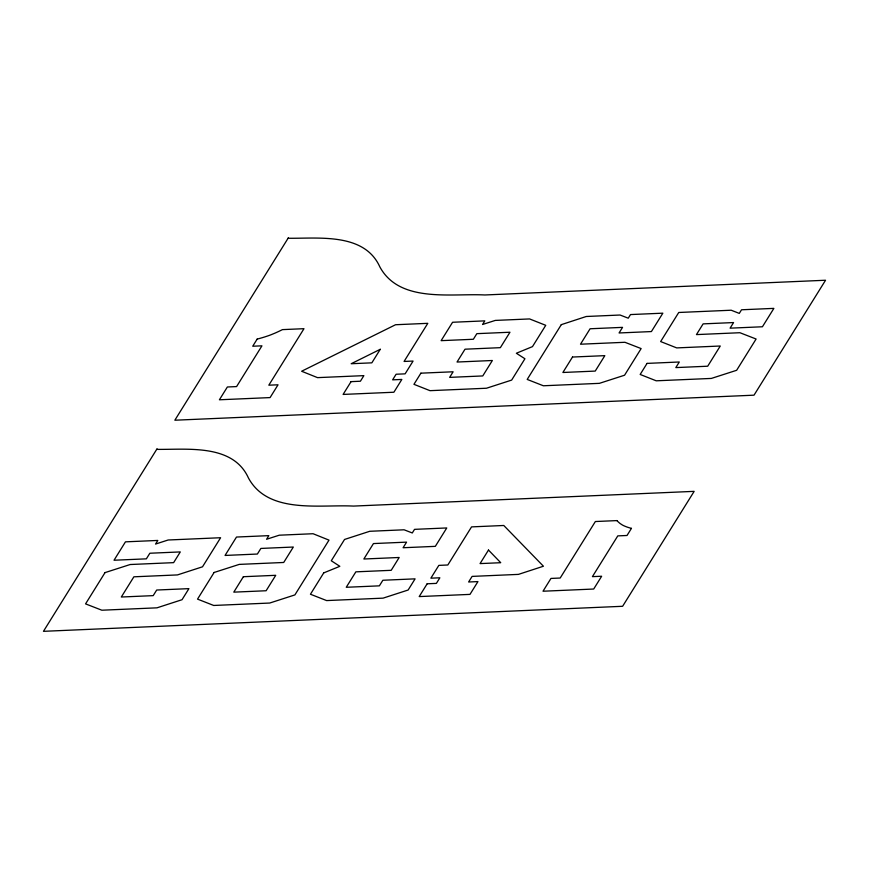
<?xml version="1.0" encoding="UTF-8"?>
<svg xmlns="http://www.w3.org/2000/svg" width="869" height="869" viewBox="0 0 869 869"><rect width="100%" height="100%" fill="white"/><g stroke="black" fill="none" stroke-linecap="round" stroke-linejoin="round"><path stroke-width="1.3" d="M157.061 448.784L43.45 631.328L622.617 606.29L694.157 491.354L353.466 506.084C319.564 504.324 268.184 514.405 248.458 478.015C232.946 443.635 187.465 449.74 156.692 449.371M288.454 237.672L174.843 420.216L754.02 395.178L825.55 280.242L484.859 294.971C450.957 293.211 399.577 303.292 379.851 266.902C364.339 232.512 318.858 238.617 288.095 238.258M257.148 339.127L252.727 346.231L261.949 345.829L236.585 386.586L227.363 386.987L219.401 399.783L270.085 397.589L278.037 384.793L268.814 385.195L303.987 328.688L282.425 329.623A104.834 37.4 -8.7 0 1 275.082 333.088L271.356 334.619A46.665 16.652 -8.7 0 1 269.249 335.423A61.069 21.779 -8.7 0 1 257.126 339.106M631.437 528.385L627.016 535.489L617.794 535.88L592.419 576.636L601.652 576.245L593.69 589.03L543.006 591.224L550.968 578.428L560.19 578.037L595.363 521.53L616.925 520.596M616.947 520.596A104.78 37.378 -8.7 0 0 620.227 523.605L622.204 524.887A46.676 16.652 -8.7 0 0 623.41 525.539A61.069 21.779 -8.7 0 0 631.47 528.363M105.03 572.606L85.564 603.879L101.847 610.212L156.963 607.833L182.034 599.708L188.921 588.639L156.692 590.029L153.205 595.634L121.312 597.014L133.88 576.81L177.45 574.92L202.51 566.805L220.607 537.726L168.141 539.997L155.562 544.059L157.81 540.442L125.462 541.843L114.024 560.233L146.361 558.843L149.848 553.238L180.296 551.924L173.626 562.645L130.176 564.524L105.03 572.606M214.111 572.475L197.535 599.121L213.709 605.465L269.716 603.043L294.895 594.917L328.993 540.127L313.068 533.729L279.286 535.195L266.587 539.258L268.836 535.641L236.498 537.042L225.049 555.443L257.387 554.042L260.874 548.437L293.331 547.035L283.718 562.471L239.257 564.394L214.111 572.475M351.054 381.643L343.103 394.428L393.885 392.234L401.847 379.438L392.625 379.84L396.112 374.235L405.117 373.855L413.079 361.059L404.074 361.45L427.798 323.333L395.558 324.734L301.619 371.248L317.533 377.635L363.883 375.636L360.396 381.23L351.054 381.643M380.274 349.295L371.845 362.84L351.174 363.731L380.274 349.295M243.385 576.712L233.783 592.147L266.12 590.746L275.734 575.311L243.385 576.712M420.9 373.17L413.948 384.326L430.003 390.67L486.466 388.237L511.645 380.101L524.93 358.756L516.349 353.248L532.48 346.622L545.743 325.321L529.59 318.934L495.254 320.422L482.556 324.485L484.804 320.867L452.575 322.269L441.126 340.659L473.355 339.268L476.842 333.663L509.962 332.23L500.359 347.665L465.013 349.197L457.029 362.036L492.365 360.505L482.762 375.94L449.642 377.374L453.129 371.78L420.9 373.17M323.735 572.888L310.45 594.244L326.625 600.577L383.077 598.144L408.137 590.018L415.089 578.852L382.86 580.253L379.373 585.847L346.253 587.281L355.856 571.845L391.202 570.314L399.186 557.485L363.85 559.006L373.453 543.57L406.573 542.137L403.086 547.742L435.326 546.351L446.764 527.95L414.535 529.351L412.286 532.969L404.096 529.797L369.749 531.285L344.548 539.453L331.285 560.766L339.833 566.316L323.735 572.888M561.298 324.648L527.201 379.427L543.364 385.771L599.382 383.348L624.561 375.223L641.137 348.578L624.941 342.288L580.492 344.211L590.094 328.764L622.552 327.363L619.065 332.968L651.402 331.567L662.851 313.177L630.514 314.567L628.254 318.184L620.064 315.023L586.282 316.49L561.298 324.648M427.157 583.783L419.195 596.579L469.988 594.385L477.95 581.589L468.619 581.991L472.106 576.397L518.445 574.387L543.429 566.23L503.781 525.484L471.552 526.886L447.828 564.991L438.834 565.382L430.872 578.178L439.866 577.787L436.379 583.392L427.157 583.783M572.497 357.04L562.884 372.486L595.232 371.085L604.835 355.649L572.497 357.04M488.487 550.055L480.057 563.601L500.74 562.71L488.487 550.055M647.057 363.394L640.171 374.463L656.225 380.807L711.353 378.428L736.64 370.292L756.106 339.019L739.91 332.718L696.449 334.598L703.119 323.876L733.577 322.562L730.09 328.167L762.428 326.766L773.877 308.376L741.539 309.777L739.28 313.394L731.198 310.222L678.743 312.482L660.646 341.56L676.712 347.904L720.271 346.014L707.703 366.218L675.81 367.598L679.297 361.993L647.057 363.394"/></g></svg>
